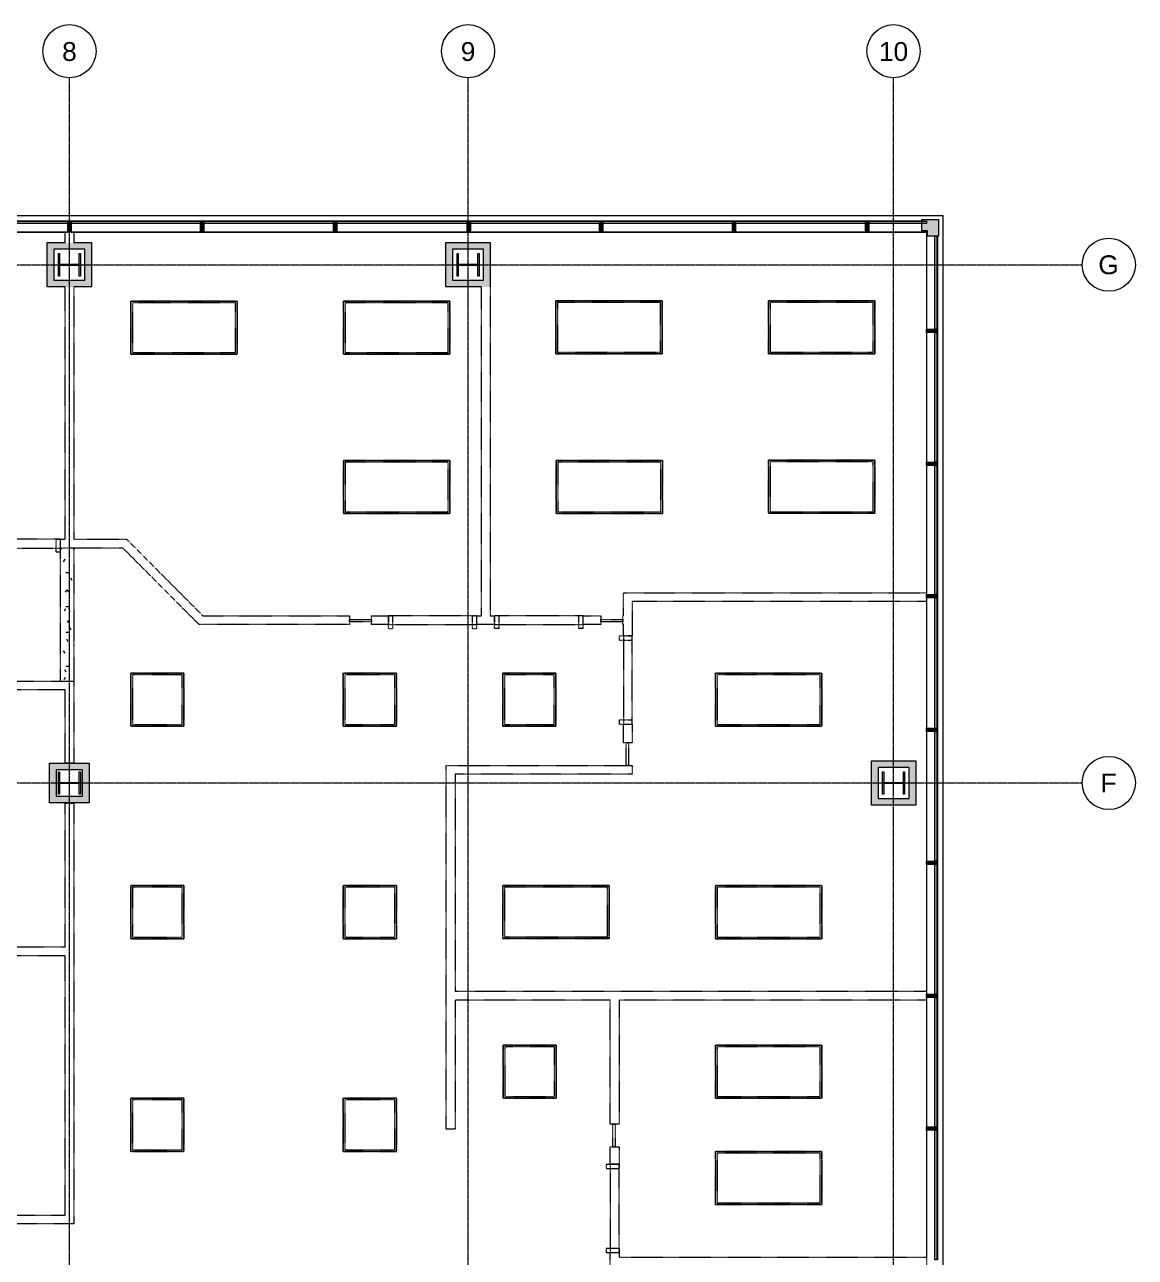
# Model space of a CAD drawing. Header units: inches. Extents: x -1263 to 2214, y -160 to 2229.
# Drawn here: x 1003 to 1504, y 1672 to 2229 of the extents above; entities that cross this region are included whole.
import ezdxf

# ---------------------------------------------------------------- set-up
doc = ezdxf.new("R2010")
doc.units = ezdxf.units.IN
doc.header["$MEASUREMENT"] = 0
doc.linetypes.add('Demolished', pattern=[0.1875, 0.125, -0.0625])
doc.linetypes.add('Grid Line 1_2_', pattern=[0.875, 0.5, -0.125, 0.125, -0.125])
for name, color, linetype, lineweight in [('A-CLNG', 13, 'Continuous', 13), ('A-CLNG-PATT', 13, 'Continuous', 13), ('A-DETL-GENF', 92, 'Continuous', 9), ('A-DOOR', 31, 'Demolished', 9), ('A-DOOR-FRAM', 31, 'Demolished', 20), ('A-GLAZ-CURT', 52, 'Demolished', 9), ('A-GLAZ-CWMG', 51, 'Continuous', 13), ('A-WALL', 113, 'Demolished', 9), ('A-WALL-PATT', 111, 'Continuous', 13), ('E-LITE-EQPM', 33, 'Demolished', 9), ('I-WALL', 2, 'Continuous', 13), ('S-COLS', 52, 'Continuous', 13), ('S-GRID', 1, 'Continuous', 9), ('S-GRID-IDEN', 1, 'Continuous', 9)]:
    doc.layers.add(name, color=color, linetype=linetype, lineweight=lineweight)
doc.styles.add('Swis721 Lt BT', font='swissl.ttf', dxfattribs={"height": 8.514638})

# ---------------------------------------------------------------- blocks, each defined once
blk = doc.blocks.new('Single Flush - OTJ_SOLIDFLUSH_ALUM-4837881-6TH FLOOR RCP DEMO')
at = {"layer": 'A-DOOR-FRAM', "color": 250}
for p, q in [((-20, -3.75), (-20, 2)), ((-20, 2), (-18, 2)), ((-18, -3.75), (-18, 2)), ((18.000004, -3.75), (18.000004, 2)), ((18.000004, 2), (20.000004, 2)), ((20.000004, -3.75), (20.000004, 2)), ((-20, -3.75), (-18, -3.75)), ((18.000004, -3.75), (20.000004, -3.75))]:
    blk.add_line(p, q, dxfattribs=at)
blk = doc.blocks.new('Single Flush - OTJ_SOLIDFLUSH_ALUM-4837941-6TH FLOOR RCP DEMO')
at = {"layer": 'A-DOOR-FRAM', "color": 250}
for p, q in [((-20, 3.75), (-20, -2)), ((-20, 3.75), (-18, 3.75)), ((-18, 3.75), (-18, -2)), ((18.000004, 3.75), (18.000004, -2)), ((18.000004, 3.75), (20.000004, 3.75)), ((20.000004, 3.75), (20.000004, -2)), ((-20, -2), (-18, -2)), ((18.000004, -2), (20.000004, -2))]:
    blk.add_line(p, q, dxfattribs=at)
blk = doc.blocks.new('System Panel - Glazed-4866112-6TH FLOOR RCP DEMO')
at = {"layer": 'A-GLAZ-CURT', "color": 250, "lineweight": 20}
for p, q in [((-5, 0.75), (-5, 1.75)), ((-5, 1.75), (5, 1.75)), ((5, 0.75), (-5, 0.75)), ((5, 1.75), (5, 0.75))]:
    blk.add_line(p, q, dxfattribs=at)
blk = doc.blocks.new('System Panel - Glazed-4869387-6TH FLOOR RCP DEMO')
at = {"layer": 'A-GLAZ-CURT', "color": 250, "lineweight": 20}
for p, q in [((-5.125, 0.75), (-5.125, 1.75)), ((-5.125, 1.75), (5.125, 1.75)), ((5.125, 0.75), (-5.125, 0.75)), ((5.125, 1.75), (5.125, 0.75))]:
    blk.add_line(p, q, dxfattribs=at)
blk = doc.blocks.new('HP-Bearing Pile-Column - HP10X57-4885479-6TH FLOOR RCP DEMO')
at = {"layer": 'S-COLS', "lineweight": 9}
blk.add_hatch(color=7, dxfattribs=at).paths.add_polyline_path([(-5.1, -4.435), (-5.1, -5), (5.1, -5), (5.1, -4.435), (0.2825, -4.435), (0.2825, 4.435), (5.1, 4.435), (5.1, 5), (-5.1, 5), (-5.1, 4.435), (-0.2825, 4.435), (-0.2825, -4.435), (-4.4727, -4.435)], flags=0)
at = {"layer": 'S-COLS', "color": 8, "lineweight": 20}
for p, q in [((-5.1, 5), (5.1, 5)), ((-5.1, 4.435), (-5.1, 5)), ((-0.2825, 4.435), (-5.1, 4.435)), ((-0.2825, -4.435), (-0.2825, 4.435)), ((5.1, 4.435), (0.2825, 4.435)), ((0.2825, 4.435), (0.2825, -4.435)), ((5.1, 5), (5.1, 4.435)), ((-5.1, -5), (-5.1, -4.435)), ((-5.1, -4.435), (-0.2825, -4.435)), ((5.1, -5), (-5.1, -5)), ((0.2825, -4.435), (5.1, -4.435)), ((5.1, -4.435), (5.1, -5))]:
    blk.add_line(p, q, dxfattribs=at)
blk = doc.blocks.new('System Panel - Glazed-5268103-6TH FLOOR RCP DEMO')
at = {"layer": 'A-GLAZ-CURT', "linetype": 'Continuous'}
blk.add_hatch(color=7, dxfattribs=at).paths.add_polyline_path([(29.44, 1.75), (-29.44, 1.75), (-29.43, 0.75), (29.44, 0.75)], flags=0)
at = {"layer": 'A-GLAZ-CURT', "color": 8, "linetype": 'Continuous', "lineweight": 20}
for p, q in [((-29.44, 0.75), (-29.44, 1.75)), ((-29.44, 1.75), (29.44, 1.75)), ((29.44, 0.75), (-29.44, 0.75)), ((29.44, 1.75), (29.44, 0.75))]:
    blk.add_line(p, q, dxfattribs=at)
blk = doc.blocks.new('System Panel - Glazed-4980337-6TH FLOOR RCP DEMO')
at = {"layer": 'A-GLAZ-CURT', "linetype": 'Continuous'}
blk.add_hatch(color=7, dxfattribs=at).paths.add_polyline_path([(29.25, 1.75), (-29.25, 1.75), (-29.25, 0.75), (29.25, 0.75)], flags=0)
at = {"layer": 'A-GLAZ-CURT', "color": 8, "linetype": 'Continuous', "lineweight": 20}
for p, q in [((-29.25, 0.75), (-29.25, 1.75)), ((-29.25, 1.75), (29.25, 1.75)), ((29.25, 0.75), (-29.25, 0.75)), ((29.25, 1.75), (29.25, 0.75))]:
    blk.add_line(p, q, dxfattribs=at)
blk = doc.blocks.new('System Panel - Glazed-5268109-6TH FLOOR RCP DEMO')
at = {"layer": 'A-GLAZ-CURT', "linetype": 'Continuous'}
blk.add_hatch(color=7, dxfattribs=at).paths.add_polyline_path([(29.29, 0.75), (29.29, 1.75), (-29.29, 1.75), (-29.28, 0.75), (28, 0.75)], flags=0)
at = {"layer": 'A-GLAZ-CURT', "color": 8, "linetype": 'Continuous', "lineweight": 20}
for p, q in [((-29.29, 0.75), (-29.29, 1.75)), ((-29.29, 1.75), (29.29, 1.75)), ((29.29, 0.75), (-29.29, 0.75)), ((29.29, 1.75), (29.29, 0.75))]:
    blk.add_line(p, q, dxfattribs=at)
blk = doc.blocks.new('Rectangular Mullion - 1_5_ x 2_5_ rectangular-4985622-6TH FLOOR RCP DEMO')
at = {"layer": 'A-GLAZ-CWMG', "lineweight": 9}
for p, q in [((1413.85, 1970.02), (1410.1, 1970.02)), ((1410.1, 1968.36), (1410.1, 1911.15)), ((1415.1, 1970.02), (1414.85, 1970.02)), ((1415.1, 1970.02), (1415.1, 1911.15))]:
    blk.add_line(p, q, dxfattribs=at)
blk = doc.blocks.new('Rectangular Mullion - 1_5_ x 2_5_ rectangular-V3-6TH FLOOR RCP DEMO')
at = {"layer": 'A-GLAZ-CWMG', "lineweight": 9}
for p, q in [((-358.12, 725.26), (-416.62, 725.26)), ((-358.12, 720.26), (-416.62, 720.26))]:
    blk.add_line(p, q, dxfattribs=at)
blk = doc.blocks.new('Rectangular Mullion - 1_5_ x 2_5_ rectangular-V13-6TH FLOOR RCP DEMO')
at = {"layer": 'A-GLAZ-CWMG', "lineweight": 9}
for p, q in [((1413.85, 1849.65), (1410.1, 1849.65)), ((1410.1, 1849.65), (1410.1, 1792.36)), ((1415.1, 1849.65), (1414.85, 1849.65)), ((1415.1, 1849.65), (1415.1, 1791.08))]:
    blk.add_line(p, q, dxfattribs=at)
blk = doc.blocks.new('Rectangular Mullion - 1_5_ x 2_5_ rectangular-V14-6TH FLOOR RCP DEMO')
at = {"layer": 'A-GLAZ-CWMG', "lineweight": 9}
for p, q in [((1410.1, 1788.36), (1410.1, 1731.08)), ((1415.1, 1789.58), (1415.1, 1731.08))]:
    blk.add_line(p, q, dxfattribs=at)
blk = doc.blocks.new('Rectangular Mullion - 1_5_ x 2_5_ rectangular-V15-6TH FLOOR RCP DEMO')
at = {"layer": 'A-GLAZ-CWMG', "lineweight": 9}
for p, q in [((1410.1, 1729.58), (1410.1, 1672.34)), ((1415.1, 1729.58), (1415.1, 1671.08))]:
    blk.add_line(p, q, dxfattribs=at)
blk = doc.blocks.new('Rectangular Mullion - 1_5_ x 2_5_ rectangular-4980335-6TH FLOOR RCP DEMO')
at = {"layer": 'A-GLAZ-CWMG', "lineweight": 9}
blk.add_hatch(color=7, dxfattribs=at).paths.add_polyline_path([(0.75, -1.75), (0.75, -2), (-0.75, -2), (-0.75, 3), (0.75, 3), (0.75, -0.75)], flags=0)
at = {"layer": 'A-GLAZ-CWMG', "color": 8, "lineweight": 20}
for p, q in [((0.75, 3), (-0.75, 3)), ((-0.75, 3), (-0.75, -2)), ((0.75, -2), (0.75, 3)), ((-0.75, -2), (0.75, -2))]:
    blk.add_line(p, q, dxfattribs=at)
blk = doc.blocks.new('System Panel - Glazed-4980338-6TH FLOOR RCP DEMO')
at = {"layer": 'A-GLAZ-CURT', "linetype": 'Continuous'}
blk.add_hatch(color=7, dxfattribs=at).paths.add_polyline_path([(-29.34, 1.75), (-29.34, 0.75), (29.34, 0.75), (29.34, 1.75), (15.4, 1.75)], flags=0)
at = {"layer": 'A-GLAZ-CURT', "color": 8, "linetype": 'Continuous', "lineweight": 20}
for p, q in [((-29.34, 0.75), (-29.34, 1.75)), ((-29.34, 1.75), (29.34, 1.75)), ((29.34, 0.75), (-29.34, 0.75)), ((29.34, 1.75), (29.34, 0.75))]:
    blk.add_line(p, q, dxfattribs=at)
blk = doc.blocks.new('System Panel - Glazed-4985623-6TH FLOOR RCP DEMO')
at = {"layer": 'A-GLAZ-CURT', "linetype": 'Continuous'}
blk.add_hatch(color=7, dxfattribs=at).paths.add_polyline_path([(29.43, 0.75), (29.43, 1.75), (-29.43, 1.75), (-29.43, 0.75)], flags=0)
at = {"layer": 'A-GLAZ-CURT', "color": 8, "linetype": 'Continuous', "lineweight": 20}
for p, q in [((-29.43, 0.75), (-29.43, 1.75)), ((-29.43, 1.75), (29.43, 1.75)), ((29.43, 0.75), (-29.43, 0.75)), ((29.43, 1.75), (29.43, 0.75))]:
    blk.add_line(p, q, dxfattribs=at)
blk = doc.blocks.new('Rectangular Mullion - 1_5_ x 2_5_ rectangular-4916157-6TH FLOOR RCP DEMO')
at = {"layer": 'A-GLAZ-CWMG', "lineweight": 9}
for p, q in [((963.72, 2140.33), (1022.4, 2140.33)), ((963.72, 2135.33), (1022.4, 2135.33))]:
    blk.add_line(p, q, dxfattribs=at)
blk = doc.blocks.new('Rectangular Mullion - 1_5_ x 2_5_ rectangular-V21-6TH FLOOR RCP DEMO')
at = {"layer": 'A-GLAZ-CWMG', "lineweight": 9}
for p, q in [((1143.9, 2140.33), (1202.76, 2140.33)), ((1143.9, 2135.33), (1202.76, 2135.33))]:
    blk.add_line(p, q, dxfattribs=at)
blk = doc.blocks.new('Rectangular Mullion - 1_5_ x 2_5_ rectangular-4982557-6TH FLOOR RCP DEMO')
at = {"layer": 'A-GLAZ-CWMG', "lineweight": 9}
blk.add_hatch(color=7, dxfattribs=at).paths.add_polyline_path([(-1.5, -1.75), (-1.5, 3), (0, 3), (0, -2), (-1.5, -2)], flags=0)
at = {"layer": 'A-GLAZ-CWMG', "color": 8, "lineweight": 20}
for p, q in [((0, 3), (-1.5, 3)), ((-1.5, 3), (-1.5, -2)), ((0, -2), (0, 3)), ((-1.5, -2), (0, -2))]:
    blk.add_line(p, q, dxfattribs=at)
blk = doc.blocks.new('Rectangular Mullion - 1_5_ x 2_5_ rectangular-5268110-6TH FLOOR RCP DEMO')
at = {"layer": 'A-GLAZ-CWMG', "lineweight": 9}
blk.add_hatch(color=7, dxfattribs=at).paths.add_polyline_path([(0, -0.75), (0, 3), (-1.5, 3), (-1.5, -2), (0, -2), (0, -1.75)], flags=0)
at = {"layer": 'A-GLAZ-CWMG', "color": 8, "lineweight": 20}
for p, q in [((-1.5, 3), (0, 3)), ((-1.5, -2), (-1.5, 3)), ((0, 3), (0, -2)), ((0, -2), (-1.5, -2))]:
    blk.add_line(p, q, dxfattribs=at)
blk = doc.blocks.new('Rectangular Mullion - 1_5_ x 2_5_ rectangular-V37-6TH FLOOR RCP DEMO')
at = {"layer": 'A-GLAZ-CWMG', "lineweight": 9}
for p, q in [((1204.26, 2140.33), (1262.51, 2140.33)), ((1204.26, 2135.33), (1262.51, 2135.33))]:
    blk.add_line(p, q, dxfattribs=at)
blk = doc.blocks.new('Rectangular Mullion - 1_5_ x 2_5_ rectangular-4986239-6TH FLOOR RCP DEMO')
at = {"layer": 'A-GLAZ-CWMG', "lineweight": 9}
for p, q in [((1264.01, 2140.33), (1322.47, 2140.33)), ((1264.01, 2135.33), (1322.47, 2135.33))]:
    blk.add_line(p, q, dxfattribs=at)
blk = doc.blocks.new('Rectangular Mullion - 1_5_ x 2_5_ rectangular-V38-6TH FLOOR RCP DEMO')
at = {"layer": 'A-GLAZ-CWMG', "lineweight": 9}
for p, q in [((1323.97, 2140.33), (1382.6, 2140.33)), ((1323.97, 2135.33), (1382.6, 2135.33))]:
    blk.add_line(p, q, dxfattribs=at)
blk = doc.blocks.new('Rectangular Mullion - 1_5_ x 2_5_ rectangular-4986244-6TH FLOOR RCP DEMO')
at = {"layer": 'A-GLAZ-CWMG', "lineweight": 9}
for p, q in [((1384.1, 2140.33), (1408.1, 2140.33)), ((1384.1, 2135.33), (1410.1, 2135.33)), ((1410.1, 2135.33), (1410.1, 2135.83))]:
    blk.add_line(p, q, dxfattribs=at)
blk = doc.blocks.new('Rectangular Mullion - 1_5_ x 2_5_ rectangular-4986272-6TH FLOOR RCP DEMO')
at = {"layer": 'A-GLAZ-CWMG', "lineweight": 9}
for p, q in [((1410.6, 2133.33), (1410.1, 2133.33)), ((1410.1, 2133.33), (1410.1, 2091.33)), ((1415.1, 2133.33), (1415.1, 2091.33))]:
    blk.add_line(p, q, dxfattribs=at)
blk = doc.blocks.new('Rectangular Mullion - 1_5_ x 2_5_ rectangular-V39-6TH FLOOR RCP DEMO')
at = {"layer": 'A-GLAZ-CWMG', "lineweight": 9}
for p, q in [((1410.1, 2089.83), (1410.1, 2031.27)), ((1415.1, 2089.83), (1415.1, 2031.27))]:
    blk.add_line(p, q, dxfattribs=at)
blk = doc.blocks.new('Rectangular Mullion - 1_5_ x 2_5_ rectangular-V40-6TH FLOOR RCP DEMO')
at = {"layer": 'A-GLAZ-CWMG', "lineweight": 9}
for p, q in [((1410.1, 2029.77), (1410.1, 1972.36)), ((1415.1, 2029.77), (1415.1, 1971.52))]:
    blk.add_line(p, q, dxfattribs=at)
blk = doc.blocks.new('L Corner Mullion - 5_ x 5_ Corner-4986814-6TH FLOOR RCP DEMO')
at = {"layer": 'A-GLAZ-CWMG', "lineweight": 9}
blk.add_hatch(color=7, dxfattribs=at).paths.add_polyline_path([(-5, -1.75), (-5, -2.5), (2.5, -2.5), (2.5, 5), (1.75, 5), (1.75, 4.625), (0.75, 4.125), (0.75, 5), (-2.5, 5), (-2.5, 2.5), (-5, 2.5), (-5, -0.75)], flags=0)
at = {"layer": 'A-GLAZ-CWMG', "color": 8, "lineweight": 20}
for p, q in [((-5, -2.5), (-5, 2.5)), ((-5, 2.5), (-2.5, 2.5)), ((-2.5, 5), (2.5, 5)), ((-2.5, 2.5), (-2.5, 5)), ((2.5, 5), (2.5, -2.5)), ((2.5, -2.5), (-5, -2.5))]:
    blk.add_line(p, q, dxfattribs=at)
blk = doc.blocks.new('System Panel - Glazed-4985462-6TH FLOOR RCP DEMO')
at = {"layer": 'A-GLAZ-CURT', "linetype": 'Continuous'}
blk.add_hatch(color=7, dxfattribs=at).paths.add_polyline_path([(-29.125, 0.75), (29.125, 0.75), (29.125, 1.75), (-29.125, 1.75)], flags=0)
at = {"layer": 'A-GLAZ-CURT', "color": 8, "linetype": 'Continuous', "lineweight": 20}
for p, q in [((-29.125, 0.75), (-29.125, 1.75)), ((-29.125, 1.75), (29.125, 1.75)), ((29.125, 0.75), (-29.125, 0.75)), ((29.125, 1.75), (29.125, 0.75))]:
    blk.add_line(p, q, dxfattribs=at)
blk = doc.blocks.new('System Panel - Glazed-4986686-6TH FLOOR RCP DEMO')
at = {"layer": 'A-GLAZ-CURT', "linetype": 'Continuous'}
blk.add_hatch(color=7, dxfattribs=at).paths.add_polyline_path([(-29.23, 0.75), (29.23, 0.75), (29.23, 1.75), (-29.23, 1.75)], flags=0)
at = {"layer": 'A-GLAZ-CURT', "color": 8, "linetype": 'Continuous', "lineweight": 20}
for p, q in [((-29.23, 0.75), (-29.23, 1.75)), ((-29.23, 1.75), (29.23, 1.75)), ((29.23, 0.75), (-29.23, 0.75)), ((29.23, 1.75), (29.23, 0.75))]:
    blk.add_line(p, q, dxfattribs=at)
blk = doc.blocks.new('System Panel - Glazed-4986687-6TH FLOOR RCP DEMO')
at = {"layer": 'A-GLAZ-CURT', "linetype": 'Continuous'}
blk.add_hatch(color=7, dxfattribs=at).paths.add_polyline_path([(29.32, 0.75), (29.32, 1.75), (-29.32, 1.75), (-29.32, 0.75)], flags=0)
at = {"layer": 'A-GLAZ-CURT', "color": 8, "linetype": 'Continuous', "lineweight": 20}
for p, q in [((-29.32, 0.75), (-29.32, 1.75)), ((-29.32, 1.75), (29.32, 1.75)), ((29.32, 0.75), (-29.32, 0.75)), ((29.32, 1.75), (29.32, 0.75))]:
    blk.add_line(p, q, dxfattribs=at)
blk = doc.blocks.new('System Panel - Glazed-4986688-6TH FLOOR RCP DEMO')
at = {"layer": 'A-GLAZ-CURT', "linetype": 'Continuous'}
blk.add_hatch(color=7, dxfattribs=at).paths.add_polyline_path([(-13, 0.75), (11.875, 0.75), (11.375, 1.75), (-13, 1.75)], flags=0)
at = {"layer": 'A-GLAZ-CURT', "color": 8, "linetype": 'Continuous', "lineweight": 20}
for p, q in [((-13, 0.75), (-13, 1.75)), ((-13, 1.75), (13, 1.75)), ((13, 0.75), (-13, 0.75)), ((13, 1.75), (13, 0.75))]:
    blk.add_line(p, q, dxfattribs=at)
blk = doc.blocks.new('Rectangular Mullion - 1_5_ x 2_5_ rectangular-4985341-6TH FLOOR RCP DEMO')
at = {"layer": 'A-GLAZ-CWMG', "lineweight": 9}
blk.add_hatch(color=7, dxfattribs=at).paths.add_polyline_path([(0.75, -2), (-0.75, -2), (-0.75, 3), (0.75, 3), (0.75, -1.75)], flags=0)
at = {"layer": 'A-GLAZ-CWMG', "color": 8, "lineweight": 20}
for p, q in [((0.75, 3), (-0.75, 3)), ((-0.75, 3), (-0.75, -2)), ((0.75, -2), (0.75, 3)), ((-0.75, -2), (0.75, -2))]:
    blk.add_line(p, q, dxfattribs=at)
blk = doc.blocks.new('System Panel - Glazed-4986815-6TH FLOOR RCP DEMO')
at = {"layer": 'A-GLAZ-CURT', "linetype": 'Continuous'}
blk.add_hatch(color=7, dxfattribs=at).paths.add_polyline_path([(21, 1.75), (-21, 1.75), (-21, 0.75), (21, 0.75)], flags=0)
at = {"layer": 'A-GLAZ-CURT', "color": 8, "linetype": 'Continuous', "lineweight": 20}
for p, q in [((-21, 0.75), (-21, 1.75)), ((-21, 1.75), (21, 1.75)), ((21, 0.75), (-21, 0.75)), ((21, 1.75), (21, 0.75))]:
    blk.add_line(p, q, dxfattribs=at)
blk = doc.blocks.new('System Panel - Glazed-4986816-6TH FLOOR RCP DEMO')
at = {"layer": 'A-GLAZ-CURT', "linetype": 'Continuous'}
blk.add_hatch(color=7, dxfattribs=at).paths.add_polyline_path([(29.28, 1.75), (-29.28, 1.75), (-29.28, 0.75), (29.28, 0.75)], flags=0)
at = {"layer": 'A-GLAZ-CURT', "color": 8, "linetype": 'Continuous', "lineweight": 20}
for p, q in [((-29.28, 0.75), (-29.28, 1.75)), ((-29.28, 1.75), (29.28, 1.75)), ((29.28, 0.75), (-29.28, 0.75)), ((29.28, 1.75), (29.28, 0.75))]:
    blk.add_line(p, q, dxfattribs=at)
blk = doc.blocks.new('FAR22_CH - FAR22_CH-4992025-6TH FLOOR RCP DEMO')
at = {"layer": 'A-DETL-GENF', "color": 7, "linetype": 'Demolished'}
for p, q in [((0, 0), (24, 0)), ((0, -24), (0, 0)), ((0.75, -0.75), (0.75, -23.25)), ((23.25, -0.75), (0.75, -0.75)), ((23.25, -23.25), (23.25, -0.75)), ((24, 0), (24, -24)), ((24, -24), (0, -24)), ((0.75, -23.25), (23.25, -23.25))]:
    blk.add_line(p, q, dxfattribs=at)
blk = doc.blocks.new('FAR22_CH - FAR24_CH-5125636-6TH FLOOR RCP DEMO')
at = {"layer": 'A-DETL-GENF', "color": 7, "linetype": 'Demolished'}
for p, q in [((0, 0), (48, 0)), ((0, -24), (0, 0)), ((0.75, -0.75), (0.75, -23.25)), ((47.25, -0.75), (0.75, -0.75)), ((47.25, -23.25), (47.25, -0.75)), ((48, 0), (48, -24)), ((48, -24), (0, -24)), ((0.75, -23.25), (47.25, -23.25))]:
    blk.add_line(p, q, dxfattribs=at)
blk = doc.blocks.new('Grid - Grid Head - Circle-50561-6TH FLOOR RCP DEMO')
at = {"layer": 'S-GRID-IDEN'}
blk.add_circle((0, 0), 0.125, dxfattribs=at)

msp = doc.modelspace()

# ---------------------------------------------------------------- hatches: boundary and pattern name
at = {"layer": 'A-CLNG-PATT', "linetype": 'Demolished'}
h = msp.add_hatch(dxfattribs=at)
h.set_pattern_fill('FP_1', color=10, style=0, pattern_type=2)
h.set_pattern_definition([(0, (0, 0), (15.36, 3.84), [1.267, -10.253, 1.267, -10.253, -61.44]), (0, (0, 0), (15.36, 3.84), [-23.04, 1.267, -21.773, 1.267, -10.253, -26.88]), (0, (0, 0), (15.36, 3.84), [-57.6, 1.267, -6.413, 1.267, -17.933]), (120, (5.76, 1.92), (-11.0055376, 11.38215), [1.267, -10.253, 1.267, -10.253, -61.44]), (120, (5.76, 1.92), (-11.0055376, 11.38215), [-23.04, 1.267, -21.773, 1.267, -10.253, -26.88]), (120, (5.76, 1.92), (-11.0055376, 11.38215), [-57.6, 1.267, -6.413, 1.267, -17.933]), (240, (7.68, 9.6), (-4.3544624, -15.22215), [1.267, -10.253, 1.267, -10.253, -61.44]), (240, (7.68, 9.6), (-4.3544624, -15.22215), [-23.04, 1.267, -21.773, 1.267, -10.253, -26.88]), (240, (7.68, 9.6), (-4.3544624, -15.22215), [-57.6, 1.267, -6.413, 1.267, -17.933])])
h.paths.add_polyline_path([(1021.15, 1932.44), (1025.15, 1932.44), (1025.15, 1992.51), (1019.15, 1992.51), (1019.15, 1932.44)], flags=0)
at = {"layer": 'A-WALL-PATT', "lineweight": 9}
for points in [[(1013.15, 2110.46), (1016.15, 2110.46), (1016.15, 2130.46), (1013.15, 2130.46), (1013.15, 2112.75)], [(1030.15, 2127.46), (1033.15, 2127.46), (1033.15, 2130.46), (1016.15, 2130.46), (1016.15, 2127.46)], [(1033.15, 2110.46), (1033.15, 2127.46), (1030.15, 2127.46), (1030.15, 2110.46)], [(1196.15, 2110.46), (1196.15, 2130.46), (1193.15, 2130.46), (1193.15, 2110.46)], [(1210.15, 2127.46), (1213.15, 2127.46), (1213.15, 2130.46), (1196.15, 2130.46), (1196.15, 2127.46), (1203.4, 2127.46)], [(1213.15, 2110.46), (1213.15, 2127.46), (1210.15, 2127.46), (1210.15, 2110.46)], [(1030.15, 2110.46), (1030.15, 2113.46), (1016.15, 2113.46), (1016.15, 2110.46), (1029.7, 2110.46)], [(1201.17, 2110.46), (1210.15, 2110.46), (1210.15, 2113.46), (1196.15, 2113.46), (1196.15, 2110.46)], [(1014.11, 1877.42), (1017.11, 1877.42), (1017.11, 1895.42), (1014.11, 1895.42), (1014.11, 1888.06)], [(1021.15, 1892.42), (1032.11, 1892.42), (1032.11, 1895.42), (1017.11, 1895.42), (1017.11, 1892.42)], [(1388.26, 1876.42), (1388.26, 1896.42), (1385.26, 1896.42), (1385.26, 1876.42)], [(1401.85, 1893.42), (1405.26, 1893.42), (1405.26, 1896.42), (1388.26, 1896.42), (1388.26, 1893.42), (1390.34, 1893.42)], [(1402.26, 1876.42), (1405.26, 1876.42), (1405.26, 1893.42), (1402.26, 1893.42), (1402.26, 1879.42)], [(1029.11, 1877.42), (1032.11, 1877.42), (1032.11, 1892.42), (1029.11, 1892.42), (1029.11, 1880.42)], [(1017.11, 1877.42), (1029.11, 1877.42), (1029.11, 1880.42), (1017.11, 1880.42)], [(1390.86, 1876.42), (1402.26, 1876.42), (1402.26, 1879.42), (1388.26, 1879.42), (1388.26, 1876.42)]]:
    msp.add_hatch(color=7, dxfattribs=at).paths.add_polyline_path(points, flags=0)

# ---------------------------------------------------------------- linework, layer by layer
at = {"layer": 'A-CLNG', "color": 7, "linetype": 'Demolished', "lineweight": 9}
for p, q in [((1098.93, 2104.06), (1050.93, 2104.06)), ((1050.93, 2104.06), (1050.93, 2080.06)), ((1098.93, 2080.06), (1098.93, 2104.06)), ((1194.93, 2104.06), (1146.93, 2104.06)), ((1146.93, 2104.06), (1146.93, 2080.06)), ((1194.93, 2080.06), (1194.93, 2104.06)), ((1290.8, 2104.19), (1242.8, 2104.19)), ((1242.8, 2104.19), (1242.8, 2080.19)), ((1290.8, 2080.19), (1290.8, 2104.19)), ((1386.8, 2104.19), (1338.8, 2104.19)), ((1338.8, 2104.19), (1338.8, 2080.19)), ((1386.8, 2080.19), (1386.8, 2104.19)), ((1050.93, 2080.06), (1098.93, 2080.06)), ((1146.93, 2080.06), (1194.93, 2080.06)), ((1242.8, 2080.19), (1290.8, 2080.19)), ((1338.8, 2080.19), (1386.8, 2080.19)), ((1194.93, 2032.06), (1146.93, 2032.06)), ((1146.93, 2032.06), (1146.93, 2008.06)), ((1194.93, 2008.06), (1194.93, 2032.06)), ((1290.93, 2032.06), (1242.93, 2032.06)), ((1242.93, 2032.06), (1242.93, 2008.06)), ((1290.93, 2008.06), (1290.93, 2032.06)), ((1386.8, 2032.19), (1338.8, 2032.19)), ((1338.8, 2032.19), (1338.8, 2008.19)), ((1386.8, 2008.19), (1386.8, 2032.19)), ((1146.93, 2008.06), (1194.93, 2008.06)), ((1242.93, 2008.06), (1290.93, 2008.06)), ((1338.8, 2008.19), (1386.8, 2008.19)), ((1019.15, 1932.44), (1019.15, 1992.51)), ((1025.15, 1992.51), (1025.15, 1932.44)), ((1074.8, 1936.06), (1050.8, 1936.06)), ((1050.8, 1936.06), (1050.8, 1912.06)), ((1074.8, 1912.06), (1074.8, 1936.06)), ((1170.8, 1936.06), (1146.8, 1936.06)), ((1146.8, 1936.06), (1146.8, 1912.06)), ((1170.8, 1912.06), (1170.8, 1936.06)), ((1242.8, 1936.06), (1218.8, 1936.06)), ((1218.8, 1936.06), (1218.8, 1912.06)), ((1242.8, 1912.06), (1242.8, 1936.06)), ((1362.93, 1936.06), (1314.93, 1936.06)), ((1314.93, 1936.06), (1314.93, 1912.06)), ((1362.93, 1912.06), (1362.93, 1936.06)), ((1050.8, 1912.06), (1074.8, 1912.06)), ((1146.8, 1912.06), (1170.8, 1912.06)), ((1218.8, 1912.06), (1242.8, 1912.06)), ((1314.93, 1912.06), (1362.93, 1912.06)), ((1074.8, 1840.06), (1050.8, 1840.06)), ((1050.8, 1840.06), (1050.8, 1816.06)), ((1074.8, 1816.06), (1074.8, 1840.06)), ((1170.8, 1840.06), (1146.8, 1840.06)), ((1146.8, 1840.06), (1146.8, 1816.06)), ((1170.8, 1816.06), (1170.8, 1840.06)), ((1266.8, 1840.19), (1218.8, 1840.19)), ((1218.8, 1840.19), (1218.8, 1816.19)), ((1266.8, 1816.19), (1266.8, 1840.19)), ((1362.93, 1840.06), (1314.93, 1840.06)), ((1314.93, 1840.06), (1314.93, 1816.06)), ((1362.93, 1816.06), (1362.93, 1840.06)), ((1050.8, 1816.06), (1074.8, 1816.06)), ((1146.8, 1816.06), (1170.8, 1816.06)), ((1218.8, 1816.19), (1266.8, 1816.19)), ((1314.93, 1816.06), (1362.93, 1816.06)), ((1242.93, 1768.06), (1218.93, 1768.06)), ((1218.93, 1768.06), (1218.93, 1744.06)), ((1242.93, 1744.06), (1242.93, 1768.06)), ((1362.93, 1768.06), (1314.93, 1768.06)), ((1314.93, 1768.06), (1314.93, 1744.06)), ((1362.93, 1744.06), (1362.93, 1768.06)), ((1074.8, 1744.06), (1050.8, 1744.06)), ((1050.8, 1744.06), (1050.8, 1720.06)), ((1074.8, 1720.06), (1074.8, 1744.06)), ((1170.8, 1744.06), (1146.8, 1744.06)), ((1146.8, 1744.06), (1146.8, 1720.06)), ((1170.8, 1720.06), (1170.8, 1744.06)), ((1218.93, 1744.06), (1242.93, 1744.06)), ((1314.93, 1744.06), (1362.93, 1744.06)), ((1050.8, 1720.06), (1074.8, 1720.06)), ((1146.8, 1720.06), (1170.8, 1720.06)), ((1362.93, 1720.06), (1314.93, 1720.06)), ((1314.93, 1720.06), (1314.93, 1696.06)), ((1362.93, 1696.06), (1362.93, 1720.06)), ((1314.93, 1696.06), (1362.93, 1696.06))]:
    msp.add_line(p, q, dxfattribs=at)
at = {"layer": 'A-WALL', "linetype": 'Continuous'}
for p, q in [((1417.6, 2142.61), (-1172.02, 2142.61)), ((1417.6, 717.76), (1417.6, 2142.61)), ((905.08, 2135.11), (1021.15, 2135.11)), ((1025.15, 2135.11), (1410.1, 2135.11)), ((1410.1, 2135.11), (1410.1, 2133.33))]:
    msp.add_line(p, q, dxfattribs=at)
at = {"layer": 'A-WALL', "color": 250, "lineweight": 20}
for p, q in [((1021.15, 2130.46), (1021.15, 2135.11)), ((1021.15, 2135.11), (1025.15, 2135.11)), ((1025.15, 2135.11), (1025.15, 2130.46)), ((1021.15, 1996.51), (1021.15, 2110.46)), ((1025.15, 2110.46), (1025.15, 1996.51)), ((1209.15, 1961.94), (1209.15, 2110.46)), ((1213.15, 2110.46), (1213.15, 1961.94)), ((1019.15, 1992.51), (1019.15, 1996.51)), ((1019.15, 1996.51), (1021.15, 1996.51)), ((1025.15, 1996.51), (1048.96, 1996.51)), ((1048.96, 1996.51), (1083.36, 1961.94)), ((1047.3, 1992.51), (1019.15, 1992.51)), ((1081.69, 1957.94), (1047.3, 1992.51)), ((1273.28, 1961.94), (1273.28, 1972.36)), ((1273.28, 1972.36), (1410.1, 1972.36)), ((1410.1, 1972.36), (1410.1, 1968.36)), ((1277.28, 1968.36), (1277.28, 1952.94)), ((1410.1, 1968.36), (1277.28, 1968.36)), ((1083.36, 1961.94), (1149.6, 1961.94)), ((1149.6, 1961.94), (1149.6, 1957.94)), ((1159.6, 1957.94), (1159.6, 1961.94)), ((1159.6, 1961.94), (1167.15, 1961.94)), ((1167.15, 1961.94), (1167.15, 1957.94)), ((1207.15, 1957.94), (1207.15, 1961.94)), ((1207.15, 1961.94), (1209.15, 1961.94)), ((1213.15, 1961.94), (1215.15, 1961.94)), ((1215.15, 1961.94), (1215.15, 1957.94)), ((1255.15, 1957.94), (1255.15, 1961.94)), ((1255.15, 1961.94), (1263.03, 1961.94)), ((1263.03, 1961.94), (1263.03, 1957.94)), ((1273.03, 1957.94), (1273.03, 1961.94)), ((1273.03, 1961.94), (1273.28, 1961.94)), ((1149.6, 1957.94), (1081.69, 1957.94)), ((1167.15, 1957.94), (1159.6, 1957.94)), ((1215.15, 1957.94), (1207.15, 1957.94)), ((1263.03, 1957.94), (1255.15, 1957.94)), ((1273.28, 1957.94), (1273.03, 1957.94)), ((1273.28, 1952.94), (1273.28, 1957.94)), ((1277.28, 1952.94), (1273.28, 1952.94)), ((904.72, 1932.44), (1025.15, 1932.44)), ((1025.15, 1932.44), (1025.15, 1895.44)), ((1021.15, 1928.44), (904.72, 1928.44)), ((1021.15, 1895.44), (1021.15, 1928.44)), ((1273.28, 1904.61), (1273.28, 1912.94)), ((1273.28, 1912.94), (1277.28, 1912.94)), ((1277.28, 1912.94), (1277.28, 1904.61)), ((1277.28, 1904.61), (1273.28, 1904.61)), ((1025.15, 1895.44), (1021.15, 1895.44)), ((1193.27, 1894.36), (1277.28, 1894.36)), ((1193.27, 1730.13), (1193.27, 1894.36)), ((1277.28, 1894.36), (1277.28, 1890.36)), ((1277.28, 1890.36), (1197.27, 1890.36)), ((1197.27, 1890.36), (1197.27, 1792.36)), ((1021.15, 1812.41), (1021.15, 1877.32)), ((1021.15, 1877.32), (1025.15, 1877.32)), ((1025.15, 1877.32), (1025.15, 1687.32)), ((845.11, 1812.41), (1021.15, 1812.41)), ((1021.15, 1808.41), (822.12, 1808.41)), ((1021.15, 1691.32), (1021.15, 1808.41)), ((1197.27, 1792.36), (1410.1, 1792.36)), ((1197.27, 1788.36), (1197.27, 1730.13)), ((1267.31, 1788.36), (1197.27, 1788.36)), ((1267.31, 1732.4), (1267.31, 1788.36)), ((1410.1, 1788.36), (1271.31, 1788.36)), ((1271.31, 1788.36), (1271.31, 1732.4)), ((1410.1, 1792.36), (1410.1, 1788.36)), ((1271.31, 1732.4), (1267.31, 1732.4)), ((1197.27, 1730.13), (1193.27, 1730.13)), ((1267.31, 1714.34), (1267.31, 1722.15)), ((1267.31, 1722.15), (1271.31, 1722.15)), ((1271.31, 1722.15), (1271.31, 1714.34)), ((1271.31, 1714.34), (1267.31, 1714.34)), ((882.07, 1691.32), (1021.15, 1691.32)), ((1025.15, 1687.32), (882.07, 1687.32)), ((1267.31, 1612.65), (1267.31, 1674.34)), ((1267.31, 1674.34), (1271.31, 1674.34)), ((1271.31, 1674.34), (1271.31, 1672.34)), ((1271.31, 1672.34), (1410.1, 1672.34)), ((1410.1, 1672.34), (1410.1, 1668.34))]:
    msp.add_line(p, q, dxfattribs=at)
at = {"layer": 'A-WALL', "color": 7}
for p, q in [((1019.15, 1996.51), (979.15, 1996.51)), ((979.15, 1992.51), (1019.15, 1992.51)), ((1207.15, 1961.94), (1167.15, 1961.94)), ((1255.15, 1961.94), (1215.15, 1961.94)), ((1167.15, 1957.94), (1207.15, 1957.94)), ((1215.15, 1957.94), (1255.15, 1957.94)), ((1273.28, 1952.94), (1273.28, 1912.94)), ((1277.28, 1912.94), (1277.28, 1952.94)), ((1267.31, 1714.34), (1267.31, 1674.34)), ((1271.31, 1674.34), (1271.31, 1714.34))]:
    msp.add_line(p, q, dxfattribs=at)
at = {"layer": 'I-WALL', "color": 8, "lineweight": 20}
for p, q in [((1013.15, 2110.46), (1013.15, 2130.46)), ((1013.15, 2130.46), (1021.15, 2130.46)), ((1016.15, 2127.46), (1016.15, 2113.46)), ((1030.15, 2127.46), (1016.15, 2127.46)), ((1025.15, 2130.46), (1033.15, 2130.46)), ((1030.15, 2113.46), (1030.15, 2127.46)), ((1033.15, 2130.46), (1033.15, 2110.46)), ((1193.15, 2110.46), (1193.15, 2130.46)), ((1193.15, 2130.46), (1213.15, 2130.46)), ((1196.15, 2127.46), (1196.15, 2113.46)), ((1210.15, 2127.46), (1196.15, 2127.46)), ((1210.15, 2113.46), (1210.15, 2127.46)), ((1213.15, 2130.46), (1213.15, 2110.46)), ((1021.15, 2110.46), (1013.15, 2110.46)), ((1016.15, 2113.46), (1030.15, 2113.46)), ((1033.15, 2110.46), (1025.15, 2110.46)), ((1209.15, 2110.46), (1193.15, 2110.46)), ((1196.15, 2113.46), (1210.15, 2113.46)), ((1014.11, 1877.42), (1014.11, 1895.42)), ((1014.11, 1895.42), (1032.11, 1895.42)), ((1032.11, 1895.42), (1032.11, 1877.42)), ((1385.26, 1876.42), (1385.26, 1896.42)), ((1385.26, 1896.42), (1405.26, 1896.42)), ((1388.26, 1893.42), (1388.26, 1879.42)), ((1402.26, 1893.42), (1388.26, 1893.42)), ((1402.26, 1879.42), (1402.26, 1893.42)), ((1405.26, 1896.42), (1405.26, 1876.42)), ((1017.11, 1892.42), (1017.11, 1880.42)), ((1029.11, 1892.42), (1017.11, 1892.42)), ((1029.11, 1880.42), (1029.11, 1892.42)), ((1032.11, 1877.42), (1014.11, 1877.42)), ((1017.11, 1880.42), (1029.11, 1880.42)), ((1405.26, 1876.42), (1385.26, 1876.42)), ((1388.26, 1879.42), (1402.26, 1879.42))]:
    msp.add_line(p, q, dxfattribs=at)
at = {"layer": 'S-GRID', "linetype": 'Grid Line 1_2_'}
for p, q in [((1023.15, 640.48), (1023.15, 2204.87)), ((1203.15, 640.48), (1203.15, 2204.87)), ((1395.26, 640.48), (1395.26, 2204.87)), ((-1262.83, 2120.46), (1480.44, 2120.46)), ((-1262.83, 1886.42), (1480.44, 1886.42))]:
    msp.add_line(p, q, dxfattribs=at)

# ---------------------------------------------------------------- block references
at = {"layer": 'A-DOOR', "color": 7}
for p in [(999.15, 1994.51), (1187.15, 1959.94)]:
    msp.add_blockref('Single Flush - OTJ_SOLIDFLUSH_ALUM-4837881-6TH FLOOR RCP DEMO', p, dxfattribs=at)
for name, p, rotation in [('Single Flush - OTJ_SOLIDFLUSH_ALUM-4837941-6TH FLOOR RCP DEMO', (1235.15, 1959.94), 180), ('Single Flush - OTJ_SOLIDFLUSH_ALUM-4837941-6TH FLOOR RCP DEMO', (1275.28, 1932.94), 90), ('Single Flush - OTJ_SOLIDFLUSH_ALUM-4837881-6TH FLOOR RCP DEMO', (1269.31, 1694.34), 269.9999999999999)]:
    msp.add_blockref(name, p, dxfattribs=dict(at, rotation=rotation))
at = {"layer": 'A-GLAZ-CURT', "linetype": 'Continuous'}
for name, p in [('System Panel - Glazed-4980338-6TH FLOOR RCP DEMO', (993.06, 2138.33)), ('System Panel - Glazed-4980337-6TH FLOOR RCP DEMO', (1053.15, 2138.33)), ('System Panel - Glazed-4980337-6TH FLOOR RCP DEMO', (1113.15, 2138.33)), ('System Panel - Glazed-4985623-6TH FLOOR RCP DEMO', (1173.33, 2138.33)), ('System Panel - Glazed-4985462-6TH FLOOR RCP DEMO', (1233.39, 2138.33)), ('System Panel - Glazed-4986686-6TH FLOOR RCP DEMO', (1293.24, 2138.33)), ('System Panel - Glazed-4986687-6TH FLOOR RCP DEMO', (1353.29, 2138.33)), ('System Panel - Glazed-4986688-6TH FLOOR RCP DEMO', (1397.1, 2138.33))]:
    msp.add_blockref(name, p, dxfattribs=at)
at = {"layer": 'A-GLAZ-CURT', "linetype": 'Continuous', "rotation": 269.9999999999999}
for name, p in [('System Panel - Glazed-4986815-6TH FLOOR RCP DEMO', (1413.1, 2112.33)), ('System Panel - Glazed-4986816-6TH FLOOR RCP DEMO', (1413.1, 2060.55)), ('System Panel - Glazed-4985462-6TH FLOOR RCP DEMO', (1413.1, 2000.65)), ('System Panel - Glazed-5268103-6TH FLOOR RCP DEMO', (1413.1, 1940.59)), ('System Panel - Glazed-4980337-6TH FLOOR RCP DEMO', (1413.1, 1880.4)), ('System Panel - Glazed-5268109-6TH FLOOR RCP DEMO', (1413.1, 1820.36)), ('System Panel - Glazed-4980337-6TH FLOOR RCP DEMO', (1413.1, 1760.33)), ('System Panel - Glazed-4980337-6TH FLOOR RCP DEMO', (1413.1, 1700.33))]:
    msp.add_blockref(name, p, dxfattribs=at)
at = {"layer": 'A-GLAZ-CURT', "color": 7}
for name, p, rotation in [('System Panel - Glazed-4866112-6TH FLOOR RCP DEMO', (1154.6, 1960.94), 180), ('System Panel - Glazed-4866112-6TH FLOOR RCP DEMO', (1268.03, 1960.94), 180), ('System Panel - Glazed-4869387-6TH FLOOR RCP DEMO', (1276.28, 1899.49), 90.00000000000001), ('System Panel - Glazed-4869387-6TH FLOOR RCP DEMO', (1270.31, 1727.27), 90.00000000000001)]:
    msp.add_blockref(name, p, dxfattribs=dict(at, rotation=rotation))
at = {"layer": 'A-GLAZ-CWMG', "lineweight": 9}
for name in ['Rectangular Mullion - 1_5_ x 2_5_ rectangular-4916157-6TH FLOOR RCP DEMO', 'Rectangular Mullion - 1_5_ x 2_5_ rectangular-V21-6TH FLOOR RCP DEMO', 'Rectangular Mullion - 1_5_ x 2_5_ rectangular-V37-6TH FLOOR RCP DEMO', 'Rectangular Mullion - 1_5_ x 2_5_ rectangular-4986239-6TH FLOOR RCP DEMO', 'Rectangular Mullion - 1_5_ x 2_5_ rectangular-V38-6TH FLOOR RCP DEMO', 'Rectangular Mullion - 1_5_ x 2_5_ rectangular-4986244-6TH FLOOR RCP DEMO', 'Rectangular Mullion - 1_5_ x 2_5_ rectangular-4986272-6TH FLOOR RCP DEMO', 'Rectangular Mullion - 1_5_ x 2_5_ rectangular-V39-6TH FLOOR RCP DEMO', 'Rectangular Mullion - 1_5_ x 2_5_ rectangular-V40-6TH FLOOR RCP DEMO', 'Rectangular Mullion - 1_5_ x 2_5_ rectangular-4985622-6TH FLOOR RCP DEMO', 'Rectangular Mullion - 1_5_ x 2_5_ rectangular-V13-6TH FLOOR RCP DEMO', 'Rectangular Mullion - 1_5_ x 2_5_ rectangular-V14-6TH FLOOR RCP DEMO', 'Rectangular Mullion - 1_5_ x 2_5_ rectangular-V15-6TH FLOOR RCP DEMO']:
    msp.add_blockref(name, (0, 0), dxfattribs=at)
at = {"layer": 'A-GLAZ-CWMG', "lineweight": 9, "extrusion": (0, 0, -1)}
for name, p, rotation in [('Rectangular Mullion - 1_5_ x 2_5_ rectangular-4980335-6TH FLOOR RCP DEMO', (-1023.15, 2138.33), 180), ('Rectangular Mullion - 1_5_ x 2_5_ rectangular-4980335-6TH FLOOR RCP DEMO', (-1083.15, 2138.33), 180), ('Rectangular Mullion - 1_5_ x 2_5_ rectangular-4980335-6TH FLOOR RCP DEMO', (-1143.15, 2138.33), 180), ('Rectangular Mullion - 1_5_ x 2_5_ rectangular-4982557-6TH FLOOR RCP DEMO', (-1204.26, 2138.33), 180), ('Rectangular Mullion - 1_5_ x 2_5_ rectangular-4985341-6TH FLOOR RCP DEMO', (-1263.26, 2138.33), 180), ('Rectangular Mullion - 1_5_ x 2_5_ rectangular-4985341-6TH FLOOR RCP DEMO', (-1323.22, 2138.33), 180), ('Rectangular Mullion - 1_5_ x 2_5_ rectangular-4985341-6TH FLOOR RCP DEMO', (-1383.35, 2138.33), 180), ('Rectangular Mullion - 1_5_ x 2_5_ rectangular-4985341-6TH FLOOR RCP DEMO', (-1413.1, 2090.58), 270.0000000000001), ('Rectangular Mullion - 1_5_ x 2_5_ rectangular-4985341-6TH FLOOR RCP DEMO', (-1413.1, 2030.52), 270.0000000000001), ('Rectangular Mullion - 1_5_ x 2_5_ rectangular-4980335-6TH FLOOR RCP DEMO', (-1413.1, 1910.4), 270.0000000000001), ('Rectangular Mullion - 1_5_ x 2_5_ rectangular-4980335-6TH FLOOR RCP DEMO', (-1413.1, 1850.4), 270.0000000000001), ('Rectangular Mullion - 1_5_ x 2_5_ rectangular-4980335-6TH FLOOR RCP DEMO', (-1413.1, 1790.33), 270.0000000000001), ('Rectangular Mullion - 1_5_ x 2_5_ rectangular-4980335-6TH FLOOR RCP DEMO', (-1413.1, 1730.33), 270.0000000000001)]:
    msp.add_blockref(name, p, dxfattribs=dict(at, rotation=rotation))
at = {"layer": 'A-GLAZ-CWMG', "lineweight": 9}
for name, p, rotation in [('Rectangular Mullion - 1_5_ x 2_5_ rectangular-V3-6TH FLOOR RCP DEMO', (665.78, 2860.59), 180), ('Rectangular Mullion - 1_5_ x 2_5_ rectangular-V3-6TH FLOOR RCP DEMO', (725.78, 2860.59), 180), ('L Corner Mullion - 5_ x 5_ Corner-4986814-6TH FLOOR RCP DEMO', (1413.1, 2138.33), 89.9999999999999), ('Rectangular Mullion - 1_5_ x 2_5_ rectangular-5268110-6TH FLOOR RCP DEMO', (1413.1, 1971.52), 89.99999999999991), ('Rectangular Mullion - 1_5_ x 2_5_ rectangular-V3-6TH FLOOR RCP DEMO', (2135.37, 2267.77), 90)]:
    msp.add_blockref(name, p, dxfattribs=dict(at, rotation=rotation))
at = {"layer": 'E-LITE-EQPM', "color": 7}
for name, p in [('FAR22_CH - FAR24_CH-5125636-6TH FLOOR RCP DEMO', (1050.93, 2104.06)), ('FAR22_CH - FAR24_CH-5125636-6TH FLOOR RCP DEMO', (1146.93, 2104.06)), ('FAR22_CH - FAR24_CH-5125636-6TH FLOOR RCP DEMO', (1242.8, 2104.19)), ('FAR22_CH - FAR24_CH-5125636-6TH FLOOR RCP DEMO', (1338.8, 2104.19)), ('FAR22_CH - FAR24_CH-5125636-6TH FLOOR RCP DEMO', (1146.93, 2032.06)), ('FAR22_CH - FAR24_CH-5125636-6TH FLOOR RCP DEMO', (1242.93, 2032.06)), ('FAR22_CH - FAR24_CH-5125636-6TH FLOOR RCP DEMO', (1338.8, 2032.19)), ('FAR22_CH - FAR22_CH-4992025-6TH FLOOR RCP DEMO', (1050.8, 1936.06)), ('FAR22_CH - FAR22_CH-4992025-6TH FLOOR RCP DEMO', (1146.8, 1936.06)), ('FAR22_CH - FAR22_CH-4992025-6TH FLOOR RCP DEMO', (1218.8, 1936.06)), ('FAR22_CH - FAR24_CH-5125636-6TH FLOOR RCP DEMO', (1314.93, 1936.06)), ('FAR22_CH - FAR22_CH-4992025-6TH FLOOR RCP DEMO', (1050.8, 1840.06)), ('FAR22_CH - FAR22_CH-4992025-6TH FLOOR RCP DEMO', (1146.8, 1840.06)), ('FAR22_CH - FAR24_CH-5125636-6TH FLOOR RCP DEMO', (1218.8, 1840.19)), ('FAR22_CH - FAR24_CH-5125636-6TH FLOOR RCP DEMO', (1314.93, 1840.06)), ('FAR22_CH - FAR22_CH-4992025-6TH FLOOR RCP DEMO', (1218.93, 1768.06)), ('FAR22_CH - FAR24_CH-5125636-6TH FLOOR RCP DEMO', (1314.93, 1768.06)), ('FAR22_CH - FAR22_CH-4992025-6TH FLOOR RCP DEMO', (1050.8, 1744.06)), ('FAR22_CH - FAR22_CH-4992025-6TH FLOOR RCP DEMO', (1146.8, 1744.06)), ('FAR22_CH - FAR24_CH-5125636-6TH FLOOR RCP DEMO', (1314.93, 1720.06))]:
    msp.add_blockref(name, p, dxfattribs=at)
at = {"layer": 'S-COLS', "lineweight": 9, "rotation": 89.99999999999991}
for p in [(1023.15, 2120.46), (1203.15, 2120.46), (1023.15, 1886.42), (1395.26, 1886.42)]:
    msp.add_blockref('HP-Bearing Pile-Column - HP10X57-4885479-6TH FLOOR RCP DEMO', p, dxfattribs=at)
at = {"layer": 'S-GRID-IDEN', "xscale": 95.99999999999994, "yscale": 95.99999999999994, "zscale": 95.99999999999994}
for p in [(1023.15, 2216.87), (1203.15, 2216.87), (1395.26, 2216.87)]:
    msp.add_blockref('Grid - Grid Head - Circle-50561-6TH FLOOR RCP DEMO', p, dxfattribs=at)
for p, rotation in [((1492.44, 2120.46), 269.9999999999994), ((1492.44, 1886.42), 270.0000000000005)]:
    msp.add_blockref('Grid - Grid Head - Circle-50561-6TH FLOOR RCP DEMO', p, dxfattribs=dict(at, rotation=rotation))

# ---------------------------------------------------------------- next in the draw order: texts
at = {"layer": 'S-GRID-IDEN', "attachment_point": 2, "line_spacing_factor": 1.00667, "style": 'Swis721 Lt BT', "bg_fill": 3, "box_fill_scale": 1.25, "bg_fill_color": 0, "bg_fill_transparency": 0}
for s, insert, char_height, width in [('8', (1023.14, 2221), 8.51, 7.56), ('9', (1203.14, 2221), 8.51, 7.56), ('10', (1395.26, 2221), 8.515, 15.12), ('G', (1492.34, 2124.69), 8.51, 10.692), ('F', (1492.34, 1890.66), 8.51, 8.1)]:
    msp.add_mtext(s, dxfattribs=dict(at, insert=insert, char_height=char_height, width=width))

doc.saveas('drawing.dxf')
